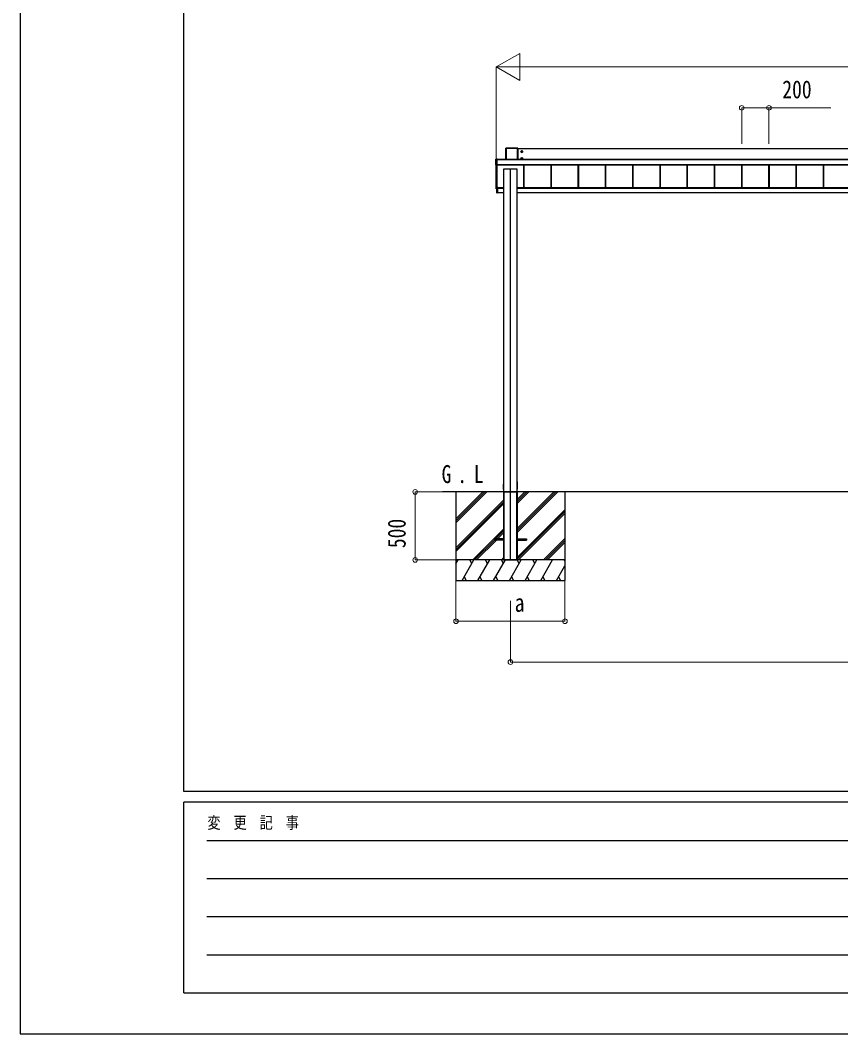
# Model space of a CAD drawing. Units: millimetres, scale not verified. Extents: x -16820 to 16820, y -11880 to 11880.
# Drawn here: x -16820 to -10794, y -11880 to -4436 of the extents above; entities that cross this region are included whole.
import ezdxf
from ezdxf.enums import TextEntityAlignment as Align

# ---------------------------------------------------------------- set-up
doc = ezdxf.new("R2010")
doc.units = ezdxf.units.MM
doc.header["$LTSCALE"] = 40
for name, color, linetype in [('0-2_USER1', 3, 'Continuous'), ('0-3_YKK_11', 7, 'Continuous'), ('0-4_YKK_11E', 7, 'Continuous'), ('0-5_YKK_12', 2, 'Continuous'), ('0-6_YKK_A1', 4, 'Continuous'), ('0-8_YKK_ZWAK', 7, 'Continuous')]:
    doc.layers.add(name, color=color, linetype=linetype)
doc.layers.add('0-7_YKK_D', color=6, linetype='Continuous', lineweight=18)
doc.styles.add('ＭＳ ゴシック', font='')
doc.styles.get('ＭＳ ゴシック').set_extended_font_data('MS Gothic')

msp = doc.modelspace()

# ---------------------------------------------------------------- linework, layer by layer
at = {"layer": '0-3_YKK_11'}
for p, q in [((-13252.92, -5457.31), (-13252.92, -5375.15)), ((-13167.42, -5374.65), (-13252.42, -5374.65)), ((-13166.92, -5375.15), (-13166.92, -5457.31)), ((-13166.92, -5378.87), (-8072.92, -5378.87)), ((-13129.67, -5400.61), (-13144.17, -5400.61)), ((-13136.92, -5393.36), (-13136.92, -5407.86)), ((-13136.16, -5398.33), (-13136.16, -5397.61)), ((-13326.42, -5498.51), (-13326.42, -5456.53)), ((-13320.22, -5456.03), (-13325.92, -5456.03)), ((-13325.92, -5499.01), (-13320.22, -5499.01)), ((-13318.42, -5456.08), (-13319.62, -5456.08)), ((-13319.62, -5456.08), (-13319.62, -5456.08)), ((-13319.62, -5498.83), (-13318.42, -5498.83)), ((-13319.62, -5498.83), (-13319.62, -5498.83)), ((-13318.42, -5456.08), (-13318.42, -5456.08)), ((-7921.42, -5457.31), (-13318.42, -5457.31)), ((-13318.42, -5497.42), (-7921.42, -5497.42)), ((-13318.42, -5498.83), (-13318.42, -5498.83)), ((-13129.67, -5450.58), (-13144.17, -5450.58)), ((-13136.92, -5443.33), (-13136.92, -5457.83)), ((-13136.16, -5448.3), (-13136.16, -5447.58)), ((-13121.42, -5663.65), (-13121.42, -5497.42)), ((-13121.02, -5662.7), (-13121.02, -5497.42)), ((-13118.42, -5663.65), (-13118.42, -5497.42)), ((-12921.42, -5663.65), (-12921.42, -5497.42)), ((-12918.82, -5663.65), (-12918.82, -5497.42)), ((-12918.42, -5663.65), (-12918.42, -5497.42)), ((-12721.42, -5663.65), (-12721.42, -5497.42)), ((-12718.82, -5663.65), (-12718.82, -5497.42)), ((-12718.42, -5663.65), (-12718.42, -5497.42)), ((-12521.42, -5663.65), (-12521.42, -5497.42)), ((-12518.82, -5663.65), (-12518.82, -5497.42)), ((-12518.42, -5663.65), (-12518.42, -5497.42)), ((-12321.42, -5663.65), (-12321.42, -5497.42)), ((-12318.82, -5663.65), (-12318.82, -5497.42)), ((-12318.42, -5663.65), (-12318.42, -5497.42)), ((-12121.42, -5663.65), (-12121.42, -5497.42)), ((-12118.82, -5663.65), (-12118.82, -5497.42)), ((-12118.42, -5663.65), (-12118.42, -5497.42)), ((-11921.42, -5663.65), (-11921.42, -5497.42)), ((-11918.82, -5663.65), (-11918.82, -5497.42)), ((-11918.42, -5663.65), (-11918.42, -5497.42)), ((-11721.42, -5663.65), (-11721.42, -5497.42)), ((-11718.82, -5663.65), (-11718.82, -5497.42)), ((-11718.42, -5663.65), (-11718.42, -5497.42)), ((-11521.42, -5663.65), (-11521.42, -5497.42)), ((-11518.82, -5663.65), (-11518.82, -5497.42)), ((-11518.42, -5663.65), (-11518.42, -5497.42)), ((-11321.42, -5663.65), (-11321.42, -5497.42)), ((-11318.82, -5663.65), (-11318.82, -5497.42)), ((-11318.42, -5663.65), (-11318.42, -5497.42)), ((-11121.42, -5663.65), (-11121.42, -5497.42)), ((-11118.82, -5663.65), (-11118.82, -5497.42)), ((-11118.42, -5663.65), (-11118.42, -5497.42)), ((-10921.42, -5663.65), (-10921.42, -5497.42)), ((-10918.82, -5663.65), (-10918.82, -5497.42)), ((-10918.42, -5663.65), (-10918.42, -5497.42)), ((-13269.92, -5529.01), (-13269.92, -5529.3)), ((-13267.72, -5529), (-13269.62, -5529)), ((-13267.42, -5529.3), (-13267.42, -5529.01)), ((-13267.42, -5529.21), (-13266.42, -5529.21)), ((-13265.92, -5529.3), (-13265.92, -5529.23)), ((-13173.92, -5529.3), (-13173.92, -5529.23)), ((-13173.42, -5529.21), (-13172.42, -5529.21)), ((-13172.42, -5529.3), (-13172.42, -5529.01)), ((-13172.12, -5529), (-13170.22, -5529)), ((-13169.92, -5529.01), (-13169.92, -5529.3)), ((-13325.92, -5672.47), (-13325.45, -5672.96)), ((-13325.45, -5673.21), (-13325.45, -5673.21)), ((-13319.42, -5701.88), (-13319.42, -5668.79)), ((-13319.11, -5668.49), (-13319.11, -5668.49)), ((-13318.92, -5665.71), (-13318.92, -5668.29)), ((-13318.92, -5668.31), (-13318.92, -5668.29)), ((-13312.92, -5668.52), (-13269.92, -5668.52)), ((-13169.92, -5663.65), (-8069.92, -5663.65)), ((-13169.92, -5668.52), (-8069.92, -5668.52)), ((-13170.22, -7900), (-13269.62, -7900)), ((-13267.42, -8400), (-13267.42, -7900)), ((-13265.92, -8400), (-13265.92, -7900)), ((-13173.92, -8400), (-13173.92, -7900)), ((-13172.42, -8400), (-13172.42, -7900))]:
    msp.add_line(p, q, dxfattribs=at)
for points in [[(-13141.92, -5397.72), (-13141.92, -5403.5), (-13136.92, -5406.38), (-13131.92, -5403.5), (-13131.92, -5397.72), (-13136.92, -5394.84)], [(-13141.92, -5447.69), (-13141.92, -5453.47), (-13136.92, -5456.35), (-13131.92, -5453.47), (-13131.92, -5447.69), (-13136.92, -5444.81)]]:
    msp.add_lwpolyline(points, close=True, dxfattribs=at)
for points in [[(-13139.2, -5399.85), (-13139.92, -5399.85), (-13139.92, -5401.37), (-13139.2, -5401.37)], [(-13136.16, -5397.61), (-13137.68, -5397.61), (-13137.68, -5398.33)], [(-13137.68, -5402.89), (-13137.68, -5403.61), (-13136.16, -5403.61), (-13136.16, -5402.89)], [(-13134.64, -5401.37), (-13133.92, -5401.37), (-13133.92, -5399.85), (-13134.64, -5399.85)], [(-13319.92, -5498.84), (-13319.92, -5671.98), (-13324.42, -5671.98), (-13324.92, -5671.48)], [(-13319.42, -5672.33), (-13324.92, -5672), (-13324.92, -5671.43), (-13324.92, -5499.01)], [(-13318.42, -5498.83), (-13318.42, -5498.28), (-13318.42, -5497.77), (-13318.42, -5456.71), (-13318.42, -5456.23), (-13318.42, -5456.08)], [(-13139.2, -5449.82), (-13139.92, -5449.82), (-13139.92, -5451.34), (-13139.2, -5451.34)], [(-13136.16, -5447.58), (-13137.68, -5447.58), (-13137.68, -5448.3)], [(-13137.68, -5452.86), (-13137.68, -5453.58), (-13136.16, -5453.58), (-13136.16, -5452.86)], [(-13134.64, -5451.34), (-13133.92, -5451.34), (-13133.92, -5449.82), (-13134.64, -5449.82)], [(-13169.92, -8400), (-13169.92, -7896), (-13169.92, -5529.3), (-13170.22, -5529.3), (-13269.62, -5529.3), (-13269.92, -5529.3), (-13269.92, -7896), (-13269.92, -8400)], [(-13324.92, -5630.88), (-13325.92, -5630.94), (-13325.92, -5672.47), (-13325.92, -5673.18), (-13319.42, -5673.59)], [(-13325.45, -5672.96), (-13319.74, -5673.31), (-13319.42, -5673.01)], [(-13324.03, -5701.88), (-13312.92, -5702.56), (-13312.92, -5702.26), (-13312.92, -5668.78), (-13312.92, -5668.48)], [(-13319.92, -5662.96), (-13319.62, -5663.26), (-13316.42, -5663.26), (-13316.42, -5663.65)], [(-13319.42, -5663.26), (-13319.42, -5665.21), (-13319.42, -5668.79), (-13319.12, -5668.49)], [(-13319.12, -5668.49), (-13319.12, -5668.49), (-13319.12, -5668.49)], [(-13319.12, -5668.49), (-13319.11, -5668.49), (-13319.1, -5668.49)], [(-13319.11, -5668.49), (-13319.1, -5668.49), (-13312.92, -5668.48), (-13312.92, -5668.28), (-13312.92, -5663.99), (-13317.92, -5664), (-13317.92, -5663.26)], [(-13316.92, -5663.99), (-13316.92, -5663.94), (-13316.92, -5663.65), (-13269.92, -5663.65)], [(-13312.92, -5700), (-13270.77, -5700), (-13270.29, -5700), (-13269.92, -5700)], [(-13270.79, -5700), (-13270.94, -5702.5), (-13270.42, -5702.5), (-13269.92, -5702.5)], [(-13169.92, -5700), (-13169.55, -5700), (-13169.07, -5700), (-8070.77, -5700), (-8070.29, -5700), (-8069.92, -5700)], [(-13169.92, -5702.5), (-13169.42, -5702.5), (-13168.9, -5702.5), (-13169.05, -5700)], [(-13269.92, -7825.5), (-13271.65, -7825.5), (-13272.15, -7825.5), (-13272.42, -7856.7), (-13272.22, -7880), (-13271.72, -7880), (-13269.92, -7880)], [(-13169.92, -7880), (-13168.12, -7880), (-13167.62, -7880), (-13167.42, -7856.7), (-13167.69, -7825.5), (-13168.19, -7825.5), (-13169.92, -7825.5)]]:
    msp.add_lwpolyline(points, dxfattribs=at)
for centre, radius in [((-13136.92, -5400.61), 6.25), ((-13136.92, -5400.61), 5), ((-13136.92, -5450.58), 6.25), ((-13136.92, -5450.58), 5)]:
    msp.add_circle(centre, radius, dxfattribs=at)
for centre, radius, start, end in [((-13136.92, -5400.61), 5.58, 153.74848, 206.25152), ((-13136.92, -5400.61), 5.58, 93.74848, 146.25152), ((-13136.92, -5400.61), 5.58, 213.74848, 266.25152), ((-13139.2, -5398.33), 1.52, 270, 0), ((-13139.2, -5402.89), 1.52, 0, 90), ((-13136.92, -5400.61), 5.58, 33.74848, 86.25152), ((-13136.92, -5400.61), 5.58, 273.74848, 326.25152), ((-13134.64, -5398.33), 1.52, 180, 270), ((-13134.64, -5402.89), 1.52, 90, 180), ((-13136.92, -5400.61), 5.58, 333.74848, 26.25152), ((-13320.04, -5454.33), 1.74, 265.66516, 269.50049), ((-13319.71, -5501.54), 2.71, 88.10375, 98.40666), ((-13136.92, -5450.58), 5.58, 153.74848, 206.25152), ((-13136.92, -5450.58), 5.58, 93.74848, 146.25152), ((-13136.92, -5450.58), 5.58, 213.74848, 266.25152), ((-13139.2, -5448.3), 1.52, 270, 0), ((-13139.2, -5452.86), 1.52, 0, 90), ((-13136.92, -5450.58), 5.58, 33.74848, 86.25152), ((-13136.92, -5450.58), 5.58, 273.74848, 326.25152), ((-13134.64, -5448.3), 1.52, 180, 270), ((-13134.64, -5452.86), 1.52, 90, 180), ((-13136.92, -5450.58), 5.58, 333.74848, 26.25152)]:
    msp.add_arc(centre, radius, start, end, dxfattribs=at)
for centre, major_axis, ratio, start_param, end_param in [((-13252.42, -5375.15), (0.382, -0.325), 0.996231, 2.2770247, 3.8440941), ((-13167.42, -5375.15), (0.382, 0.325), 0.996231, 5.5806839, 7.1477533), ((-13325.92, -5456.53), (0.382, -0.325), 0.996231, 2.2770247, 3.8440941), ((-13325.92, -5498.51), (0.382, 0.325), 0.996231, 2.4390913, 4.0061606), ((-13320.22, -5498.71), (0, 0.3), 0.998743, 3.1415927, 4.2299164), ((-13319.62, -5456.07), (0.6, 0), 0.026226, 3.8726279, 4.712389), ((-13269.62, -5529.01), (0.3, 0), 0.034921, 1.5707963, 3.1415927), ((-13267.72, -5529.01), (0.3, 0), 0.034921, 6.2831853, 7.8539816), ((-13266.42, -5529.23), (0.5, 0), 0.034921, 6.2831853, 7.8539816), ((-13173.42, -5529.23), (0.5, 0), 0.034921, 1.5707963, 3.1415927), ((-13172.12, -5529.01), (0.3, 0), 0.034921, 1.5707963, 3.1415927), ((-13170.22, -5529.01), (0.3, 0), 0.034921, 6.2831853, 7.8539816), ((-13319.12, -5665.71), (0.108, 0.169), 0.994155, 5.2849907, 6.855787), ((-13319.12, -5668.29), (-0.145, 0.15), 0.921201, 2.3686772, 3.9027669)]:
    msp.add_ellipse(centre, major_axis=major_axis, ratio=ratio, start_param=start_param, end_param=end_param, dxfattribs=at)
at = {"layer": '0-4_YKK_11E'}
for p, q in [((-13252.08, -5375.28), (-13252.08, -5457.31)), ((-13326.42, -5456.53), (-13325.96, -5456.73)), ((-13325.96, -5456.73), (-13325.46, -5456.23)), ((-13325.46, -5456.23), (-13318.42, -5456.23)), ((-13325.46, -5456.71), (-13318.42, -5456.71)), ((-13325.46, -5497.77), (-13318.42, -5497.77)), ((-13320.22, -5456.07), (-13320.22, -5456.03)), ((-13319.62, -5456.08), (-13318.42, -5456.08)), ((-13318.42, -5498.83), (-13319.62, -5498.83)), ((-13318.42, -5457.79), (-7921.42, -5457.79)), ((-13318.42, -5496.76), (-7921.42, -5496.76)), ((-13318.42, -5497.28), (-7921.42, -5497.28)), ((-7921.42, -5497.42), (-13318.42, -5497.42)), ((-13269.62, -5529), (-13269.62, -5529.3)), ((-13267.72, -5529.3), (-13267.72, -5529)), ((-13266.42, -5529.21), (-13266.42, -5529.3)), ((-13173.42, -5529.3), (-13173.42, -5529.21)), ((-13172.12, -5529.3), (-13172.12, -5529)), ((-13170.22, -5529), (-13170.22, -5529.3)), ((-13325.45, -5673.21), (-13325.92, -5672.71)), ((-13325.45, -5673.21), (-13325.45, -5672.96)), ((-13319.42, -5673.59), (-13325.45, -5673.21)), ((-13319.42, -5673.06), (-13319.74, -5673.36)), ((-13319.74, -5673.36), (-13319.74, -5673.31)), ((-13319.14, -5701.88), (-13312.92, -5702.26)), ((-13319.12, -5668.79), (-13312.92, -5668.78)), ((-13312.92, -5668.28), (-13318.64, -5668.29)), ((-13312.92, -5665.65), (-13269.92, -5665.65)), ((-13269.92, -5702.18), (-13270.42, -5702.18)), ((-13169.92, -5665.65), (-8069.92, -5665.65)), ((-13169.42, -5702.18), (-13169.55, -5700))]:
    msp.add_line(p, q, dxfattribs=at)
for points in [[(-13252.92, -5375.15), (-13252.58, -5375.29), (-13252.58, -5457.31)], [(-13167.76, -5375.28), (-13252.08, -5375.28), (-13252.08, -5374.79), (-13252.58, -5375.29)], [(-13252.42, -5374.65), (-13252.08, -5374.79), (-13167.76, -5374.79), (-13167.42, -5374.65)], [(-13167.76, -5457.31), (-13167.76, -5375.28), (-13167.76, -5374.79), (-13167.26, -5375.29)], [(-13167.26, -5457.31), (-13167.26, -5375.29), (-13166.92, -5375.15)], [(-13325.96, -5456.73), (-13325.96, -5497.79), (-13326.42, -5498.51)], [(-13318.42, -5498.28), (-13325.46, -5498.28), (-13325.96, -5497.79)], [(-13325.92, -5456.03), (-13325.46, -5456.23), (-13325.46, -5456.71), (-13325.46, -5497.77), (-13325.46, -5498.28), (-13325.92, -5499.01)], [(-13320.12, -5456.08), (-13320.16, -5456.07), (-13320.22, -5456.07)], [(-13320.22, -5499.01), (-13320.22, -5498.89), (-13320.08, -5498.86)], [(-13319.42, -5668.79), (-13319.14, -5668.79), (-13319.14, -5701.88), (-13324.03, -5701.88)], [(-13319.14, -5663.26), (-13319.14, -5665.21), (-13319.42, -5665.21), (-13319.12, -5665.51), (-13319.12, -5668.49)], [(-13318.92, -5668.29), (-13318.64, -5668.29), (-13318.64, -5665.71), (-13318.92, -5665.71)], [(-13270.42, -5702.5), (-13270.42, -5702.18), (-13270.29, -5700)], [(-13169.92, -5702.18), (-13169.42, -5702.18), (-13169.42, -5702.5)]]:
    msp.add_lwpolyline(points, dxfattribs=at)
for centre, radius, start, end in [((-13252.2, -5379.39), 4.12, 88.40447, 95.35624), ((-13167.64, -5379.39), 4.12, 84.64376, 91.59553), ((-13325.58, -5460.83), 4.12, 88.40447, 95.35624), ((-13325.58, -5501.89), 4.12, 88.40447, 95.35624), ((-13317.8, -5665.28), 1.35, 177.08798, 189.90325), ((-13317.91, -5702.03), 1.24, 173.06854, 186.93146), ((-13317.92, -5668.72), 1.22, 169.53624, 183.72385), ((-13317.91, -5668.67), 1.21, 171.62247, 185.82998), ((-13317.87, -5668.72), 1.25, 169.72631, 183.54265), ((-13318.71, -5670.28), 1.98, 88.04873, 96.20074)]:
    msp.add_arc(centre, radius, start, end, dxfattribs=at)
for centre, major_axis, ratio, start_param, end_param in [((-13319.62, -5456.07), (0.6, 0), 0.026226, 3.1415927, 3.8726279), ((-13319.62, -5498.89), (0.6, 0), 0.096025, 1.5707963, 3.1415927), ((-13319.14, -5673.39), (0.6, -0.037), 0.034769, 3.1437205, 4.2258199), ((-13319.14, -5665.71), (0.301, 0.4), 0.997782, 5.3593221, 6.9301184), ((-13319.14, -5668.29), (0.301, 0.4), 0.997782, 3.7885257, 3.8252324), ((-13319.12, -5668.29), (0.482, -0.007), 0.414889, 4.7553012, 6.2893908), ((-13318.62, -5668.29), (0.001, 0.2), 0.09157, 1.5714198, 1.6062613), ((-13270.42, -5702.2), (0.5, -0.018), 0.036539, 1.5736281, 3.1406975), ((-13169.42, -5702.2), (0.5, 0.018), 0.036539, 0.0008951, 1.5679645)]:
    msp.add_ellipse(centre, major_axis=major_axis, ratio=ratio, start_param=start_param, end_param=end_param, dxfattribs=at)
at = {"layer": '0-5_YKK_12'}
msp.add_line((-13219.92, -8402.5), (-13219.92, -5526.8), dxfattribs=at)
at = {"layer": '0-6_YKK_A1'}
for p, q in [((-13269.92, -7900), (-13719.92, -7900)), ((-13619.92, -7900), (-13619.92, -8550)), ((-13619.92, -8126.63), (-13393.29, -7900)), ((-13619.92, -8098.35), (-13421.57, -7900)), ((-13619.92, -8112.49), (-13407.49, -7900.06)), ((-13619.92, -8310.48), (-13269.92, -7960.48)), ((-13269.92, -7900), (-13269.62, -7900)), ((-13269.92, -7900), (-13269.92, -8400)), ((-13169.92, -7900), (-13169.92, -8400)), ((-7519.92, -7900), (-13169.92, -7900)), ((-13169.92, -7985), (-13084.92, -7900)), ((-13169.92, -7970.86), (-13099.06, -7900)), ((-13169.92, -7956.71), (-13113.21, -7900)), ((-13169.92, -8197.13), (-12872.83, -7900.04)), ((-13169.92, -8182.99), (-12886.97, -7900.04)), ((-13169.92, -8168.85), (-12901.11, -7900.04)), ((-12819.92, -7900), (-12819.92, -8550)), ((-13619.92, -8324.62), (-13269.92, -7974.62)), ((-13619.92, -8338.76), (-13269.92, -7988.76)), ((-13169.92, -8380.98), (-12819.92, -8030.98)), ((-13169.92, -8395.12), (-12819.92, -8045.12)), ((-13160.66, -8400), (-12819.92, -8059.26)), ((-13497.31, -8400), (-13269.92, -8172.61)), ((-13328.67, -8245.5), (-13269.92, -8186.75)), ((-13483.17, -8400), (-13337.42, -8254.25)), ((-13469.03, -8400), (-13323.53, -8254.5)), ((-13337.42, -8245.5), (-13337.42, -8254.5)), ((-13269.92, -8245.5), (-13337.42, -8245.5)), ((-13269.92, -8254.5), (-13337.42, -8254.5)), ((-13314.53, -8245.5), (-13269.92, -8200.9)), ((-13169.92, -8245.5), (-13102.42, -8245.5)), ((-13169.92, -8254.5), (-13102.42, -8254.5)), ((-13102.42, -8245.5), (-13102.42, -8254.5)), ((-12976.81, -8400), (-12819.92, -8243.11)), ((-12962.67, -8400), (-12819.92, -8257.25)), ((-12948.53, -8400), (-12819.92, -8271.39)), ((-12819.92, -8400), (-13619.92, -8400)), ((-13619.92, -8428.94), (-13603.21, -8400)), ((-12819.92, -8400), (-13619.92, -8400)), ((-13574.34, -8550), (-13487.74, -8400)), ((-13502.74, -8425.98), (-13517.74, -8400)), ((-13458.87, -8550), (-13372.27, -8400)), ((-13387.27, -8425.98), (-13402.27, -8400)), ((-13343.4, -8550), (-13256.8, -8400)), ((-13271.8, -8425.98), (-13286.8, -8400)), ((-13285.18, -8400), (-13269.92, -8384.74)), ((-13269.92, -8400), (-13169.92, -8400)), ((-13227.93, -8550), (-13141.33, -8400)), ((-13156.33, -8425.98), (-13171.33, -8400)), ((-13112.46, -8550), (-13025.86, -8400)), ((-13040.86, -8425.98), (-13055.86, -8400)), ((-12996.99, -8550), (-12910.39, -8400)), ((-12819.92, -8408.66), (-12824.92, -8400)), ((-13618.21, -8425.98), (-13619.92, -8423.02)), ((-12881.52, -8550), (-12819.92, -8443.3)), ((-13619.92, -8550), (-12819.92, -8550)), ((-13559.35, -8524.02), (-13544.35, -8550)), ((-13443.88, -8524.02), (-13428.88, -8550)), ((-13328.41, -8524.02), (-13313.41, -8550)), ((-13212.93, -8524.02), (-13197.94, -8550)), ((-13097.47, -8524.02), (-13082.47, -8550)), ((-12982, -8524.02), (-12967, -8550)), ((-12866.52, -8524.02), (-12851.53, -8550))]:
    msp.add_line(p, q, dxfattribs=at)
msp.add_lwpolyline([(-13269.62, -7900), (-13170.22, -7900), (-13169.92, -7900)], dxfattribs=at)
at = {"layer": '0-7_YKK_D', "color": 1}
for p, q in [((-13324.92, -4778.87), (-13151.72, -4678.87)), ((-13151.72, -4878.87), (-13151.72, -4678.87)), ((-13324.92, -5498.01), (-13324.92, -4777.87)), ((-13324.92, -4778.87), (-13151.72, -4878.87)), ((-13324.92, -4778.87), (-12978.51, -4778.87)), ((-13124.92, -4778.87), (-8114.92, -4778.87))]:
    msp.add_line(p, q, dxfattribs=at)
at = {"layer": '0-7_YKK_D'}
for p, q in [((-11521.42, -5343.71), (-11521.42, -5077.87)), ((-11321.42, -5343.71), (-11321.42, -5077.87)), ((-13720.92, -7900), (-13920.92, -7900)), ((-13919.92, -7900), (-13919.92, -8400)), ((-13620.92, -8400), (-13920.92, -8400)), ((-13619.92, -8551), (-13619.92, -8851)), ((-12819.92, -8551), (-12819.92, -8851)), ((-13219.92, -8700), (-13219.92, -9151)), ((-13619.92, -8850), (-12819.92, -8850)), ((-13219.92, -9150), (-8019.92, -9150))]:
    msp.add_line(p, q, dxfattribs=at)
msp.add_lwpolyline([(-11521.42, -5078.87), (-11321.42, -5078.87), (-10867.02, -5078.87)], dxfattribs=at)
for centre in [(-11521.42, -5078.87), (-11321.42, -5078.87), (-13919.92, -7900), (-13919.92, -8400), (-13619.92, -8850), (-12819.92, -8850), (-13219.92, -9150)]:
    msp.add_circle(centre, 17, dxfattribs=at)
at = {"layer": '0-8_YKK_ZWAK'}
for p, q in [((-15619.92, -10100), (-15619.92, 11100)), ((15580.08, -10100), (-15619.92, -10100)), ((-5219.92, -10180), (-15619.92, -10180)), ((-15619.92, -11580), (-15619.92, -10180)), ((-15449.92, -10460), (-5419.92, -10460)), ((-15449.92, -10740), (-5419.92, -10740)), ((-15449.92, -11020), (-5419.92, -11020)), ((-15449.92, -11300), (-5419.92, -11300)), ((-15619.92, -11580), (-5219.92, -11580))]:
    msp.add_line(p, q, dxfattribs=at)
msp.add_lwpolyline([(-16820, -11880), (16820, -11880), (16820, 11880), (-16820, 11880)], close=True, dxfattribs=at)

# ---------------------------------------------------------------- texts
at = {"layer": '0-2_USER1', "style": 'ＭＳ ゴシック', "width": 0.8}
for s, p in [('G', (-13725.37, -7874.69)), ('L', (-13488.95, -7874.69)), ('.', (-13610.17, -7874.69))]:
    msp.add_text(s, height=132, dxfattribs=at).set_placement(p, align=Align.BOTTOM_LEFT)
at = {"layer": '0-7_YKK_D', "style": 'ＭＳ ゴシック', "width": 0.8}
for s, p in [('200', (-11223.42, -5048.87)), ('a', (-13188.83, -8820))]:
    msp.add_text(s, height=132, dxfattribs=at).set_placement(p, align=Align.BOTTOM_LEFT)
msp.add_text('500', height=132, rotation=90, dxfattribs=at).set_placement((-13949.92, -8313.2), align=Align.BOTTOM_LEFT)
at = {"layer": '0-8_YKK_ZWAK', "style": 'ＭＳ ゴシック', "width": 0.8}
msp.add_text('変  更  記  事', height=87.98, dxfattribs=at).set_placement((-15445.24, -10400), align=Align.BOTTOM_LEFT)

doc.saveas('drawing.dxf')
